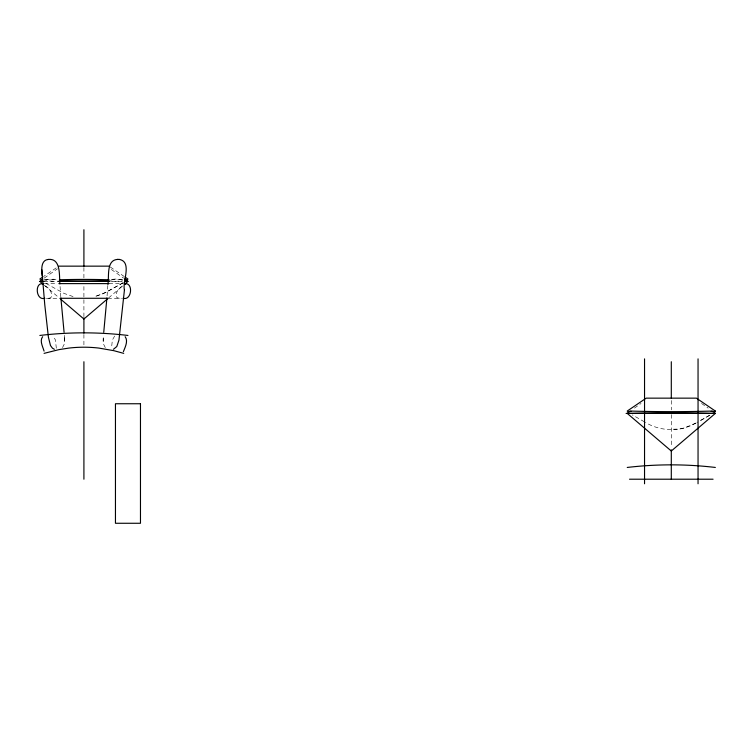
<?xml version="1.0" encoding="UTF-8"?>
<svg xmlns="http://www.w3.org/2000/svg" width="753" height="753" viewBox="0 0 753 753"><rect width="100%" height="100%" fill="white"/><g stroke="black" fill="none" stroke-linecap="round" stroke-linejoin="round"><path stroke-width="0.56" stroke-dasharray="3.77 2.82" d="M83.912 344.865L83.912 334.285M83.912 316.665L83.912 284.945M83.912 277.904L83.912 267.324M105.307 347.604L103.396 343.792L103.396 335.49M103.114 341.307L103.161 338.361M107.83 285.472L107.001 296.833M56.315 348.215L55.449 340.036L53.181 336.073M62.508 347.604L64.429 343.782L64.429 335.48M122.673 286.036C118.71 287.241 111.698 297.859 119.511 298.273M108.583 297.953L123.558 285.171M114.644 336.073L112.366 340.036L111.5 348.215M44.229 278.111L57.426 268.802M634.44 408.117L641.038 403.467M56.202 267.917L43.523 276.549M123.426 282.582L106.86 291.91L96.28 296.221M122.861 282.912L103.839 293.378L94.756 296.578M709.91 415.138L698.568 421.642M709.364 415.458L697.174 422.395M695.725 423.158L683.668 428.222A28.727 28.727 0 0 1 679.093 429.059L671.591 429.248M696.177 422.894C680.9 432.062 660.55 431.723 645.425 422.395M43.213 281.406C47.364 279.438 51.778 282.243 55.967 280.841M122.767 279.589L115.068 279.052L108.385 279.768M44.032 279.438L56.691 279.438M111.133 279.438L122.861 279.438M44.088 281.406L56.146 281.406M111.679 281.406L123.737 281.406M44.286 283.617L57.209 283.617M108.987 283.617L123.539 283.617M48.484 298.273C55.6 298.113 49.585 287.213 45.142 286.036M49.839 298.273L50.385 298.273M46.385 298.282L60.005 298.273M107.82 298.273L121.44 298.282M108.385 280.662L115.068 281.406L122.767 280.85M55.967 279.589C51.769 278.252 47.373 280.935 43.213 279.043M73.06 296.578L63.986 293.378L44.022 282.347M644.493 421.868L632.351 414.912M124.301 276.558L109.025 266.148M701.551 403.467L708.149 408.117M111.34 269.47L123.596 278.111M44.267 285.171L59.242 297.953M64.41 335.349L64.673 338.511M60.805 296.804L59.882 283.862M64.702 341.156L64.664 338.37M671.3 400.502L671.3 409.905M671.3 414.602L671.3 447.489"/><path stroke-width="1.13" d="M83.912 333.118L83.912 317.841M83.912 266.148L83.912 229.731M42.206 275.89C41.603 270.327 40.455 260.03 48.39 259.437M107.905 284.314C109.354 276.784 105.9 259.747 117.929 259.39M106.907 297.962L103.745 332.28M124.452 289.783C122.09 282.488 132.556 261.94 119.445 259.437M124.461 289.726L118.936 340.205L116.79 346.531L113.449 349.279M39.853 281.406L40.7 280.662L43.213 281.406L39.853 281.406L43.382 284.418M123.379 351.66C125.111 347.293 128.405 341.034 125.167 336.713M42.648 336.713C39.344 340.845 42.874 346.766 44.06 351.105M107.698 298.706L83.912 319.018L61.002 299.459M124.443 284.418L127.963 281.406L127.116 280.662L124.612 281.406L127.963 281.406M715.35 413.406L671.3 451.019L627.24 413.406L628.087 412.663L630.6 413.406C657.463 412.588 685.126 412.588 711.99 413.406L714.503 412.663L715.35 413.406L626.091 413.406M124.876 284.116L126.005 283.617L124.734 283.617M42.61 277.179L39.853 279.043L41.754 279.589M44.079 353.364L59.016 349.618L68.975 348.074A129.554 129.554 0 0 1 98.841 348.074L113.778 350.672L123.737 353.364M48.248 259.446C61.181 257.997 59.129 275.862 59.882 283.862M59.431 279.768C75.733 279.297 92.082 279.297 108.385 279.768M41.876 283.617C34.45 284.013 36.389 300.946 44.822 298.282M108.385 280.662C92.082 281.151 75.733 281.142 59.431 280.662M117.656 259.39L119.567 259.456M58.8 266.148L109.025 266.148M124.527 279.438L125.374 279.438M57.67 281.406L109.844 281.406M43.081 283.617L41.82 283.617L42.949 284.107M58.838 283.617L108.978 283.617M60.165 298.282L107.651 298.282M123.003 298.282C131.417 300.861 133.366 284.097 125.949 283.617M629.837 411.439L631.409 411.439M711.18 411.439L712.762 411.439M629.517 479.209L713.072 479.209M124.612 279.052L127.116 279.768L127.963 279.052L125.214 277.179M54.376 349.279L52.437 348.187L50.479 345.505L48.39 337.128L44.756 304.645L41.848 269.687M64.08 332.271L60.889 297.934M698.05 358.861L698.05 483.784M671.3 361.732L671.3 398.149M671.3 449.842L671.3 479.209M644.54 358.861L644.54 483.784M83.912 361.732L83.912 479.209M627.24 467.453A375.201 375.201 0 0 1 715.35 467.453M39.853 335.452A375.201 375.201 0 0 1 127.963 335.452M715.35 411.053L714.503 411.769L711.99 411.053C685.108 411.835 657.491 411.835 630.6 411.053L628.087 411.769L627.24 411.053L646.187 398.149L696.403 398.149L715.35 411.053M140.472 403.749L115.454 403.749L115.454 523.269L140.472 523.269L140.472 403.749"/></g></svg>
